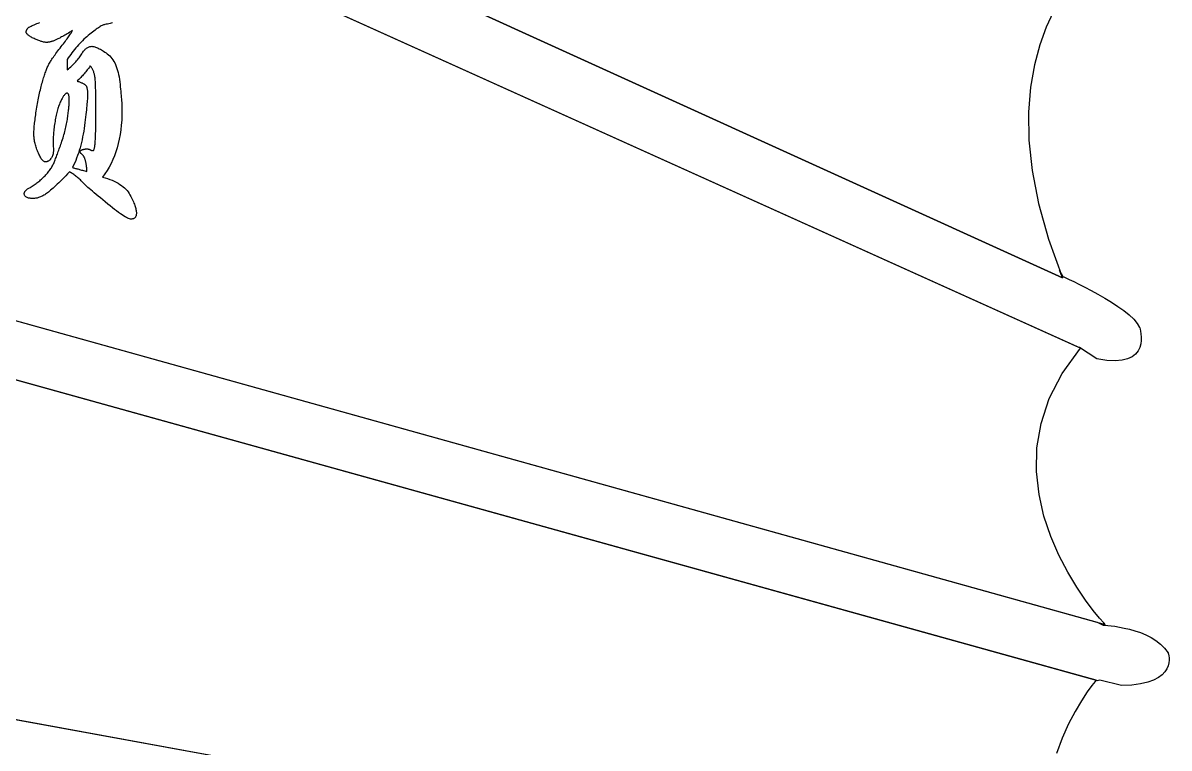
# Model space of a CAD drawing. Extents: x -45 to 45, y -91 to 91.
# Drawn here: x -5.53 to 14.34, y -52.34 to -39.77 of the extents above; entities that cross this region are included whole.
import ezdxf

# ---------------------------------------------------------------- set-up
doc = ezdxf.new("R2010")
doc.units = 0
doc.layers.get('0').update_dxf_attribs({"linetype": 'CONTINUOUS'})

msp = doc.modelspace()

# ---------------------------------------------------------------- linework, layer by layer
for points in [[(12.8365, -38.8826), (12.8365, -38.8826), (12.816, -38.9015), (12.7597, -38.9589), (12.6752, -39.0553), (12.5703, -39.1917), (12.4524, -39.3684), (12.3294, -39.5866), (12.2086, -39.8466), (12.0981, -40.1494), (12.0051, -40.4953), (11.9374, -40.8853), (11.9027, -41.32), (11.9088, -41.8003), (11.9629, -42.3265), (12.073, -42.8997), (12.2466, -43.5204), (12.4916, -44.1894), (-18.1193, -30.27)], [(-18.1193, -30.27), (12.4916, -44.1894), (12.4916, -44.1894), (12.4878, -44.1804), (12.4842, -44.1714), (12.4806, -44.1624), (12.477, -44.1535), (12.4734, -44.1445), (12.4698, -44.1356), (12.4662, -44.1266), (12.4628, -44.1179), (12.4592, -44.1089), (12.4557, -44.1001), (12.4521, -44.0911), (12.4488, -44.0824), (12.4452, -44.0734), (12.4419, -44.0647), (12.4383, -44.0557), (12.435, -44.047), (12.499, -44.1658), (12.499, -44.1658), (12.5121, -44.1716), (12.5496, -44.1887), (12.6081, -44.2159), (12.6846, -44.2525), (12.7756, -44.2971), (12.8781, -44.3491), (12.9889, -44.4072), (13.1048, -44.4707), (13.2223, -44.5382), (13.3386, -44.6091), (13.4502, -44.6822), (13.5542, -44.7567), (13.6469, -44.8313), (13.7256, -44.9053), (13.7868, -44.9776), (13.8275, -45.0473), (13.8275, -45.0473), (13.83, -45.0556), (13.8363, -45.0789), (13.844, -45.1148), (13.8512, -45.1609), (13.8553, -45.2144), (13.8545, -45.2732), (13.8463, -45.3345), (13.8289, -45.3959), (13.7996, -45.4546), (13.7566, -45.5087), (13.6975, -45.5553), (13.6203, -45.5922), (13.5225, -45.6166), (13.4023, -45.6261), (13.2573, -45.6182), (13.0854, -45.5907), (12.7862, -45.3975), (12.7746, -45.3974), (-17.8851, -31.5609)], [(-18.2445, -41.4212), (13.2311, -50.194), (13.2311, -50.194), (13.2048, -50.1656), (13.1329, -50.0834), (13.0249, -49.951), (12.8908, -49.7725), (12.7401, -49.5513), (12.5829, -49.2915), (12.4288, -48.9969), (12.2878, -48.6714), (12.1693, -48.3184), (12.0835, -47.9422), (12.0399, -47.5464), (12.0486, -47.1351), (12.119, -46.7117), (12.2612, -46.2804), (12.4848, -45.8448), (12.7999, -45.4088), (-17.8851, -31.5609)], [(-4.151, -42.4413), (-4.151, -42.4413), (-4.1064, -42.4541), (-4.0639, -42.4678), (-4.0233, -42.4824), (-3.9847, -42.4979), (-3.948, -42.5141), (-3.9134, -42.5313), (-3.8807, -42.5494), (-3.8501, -42.5684), (-3.8213, -42.5881), (-3.7946, -42.6087), (-3.7697, -42.6302), (-3.747, -42.6526), (-3.7261, -42.6757), (-3.7073, -42.6998), (-3.6904, -42.7248), (-3.6755, -42.7507), (-3.6755, -42.7507), (-3.6618, -42.7763), (-3.6491, -42.8013), (-3.6373, -42.8254), (-3.6265, -42.8489), (-3.6164, -42.8713), (-3.6073, -42.8931), (-3.599, -42.9139), (-3.5917, -42.9341), (-3.585, -42.9532), (-3.5794, -42.9717), (-3.5745, -42.9892), (-3.5707, -43.0061), (-3.5676, -43.022), (-3.5654, -43.0372), (-3.5641, -43.0515), (-3.5638, -43.0652), (-3.5638, -43.0652), (-3.5641, -43.0778), (-3.5651, -43.0897), (-3.5668, -43.1007), (-3.5693, -43.1111), (-3.5724, -43.1204), (-3.5763, -43.129), (-3.581, -43.1367), (-3.5864, -43.1438), (-3.5924, -43.1498), (-3.5991, -43.1552), (-3.6066, -43.1597), (-3.6148, -43.1635), (-3.6236, -43.1663), (-3.6332, -43.1684), (-3.6436, -43.1696), (-3.6547, -43.1701), (-3.6547, -43.1701), (-3.6669, -43.1689), (-3.6814, -43.1654), (-3.698, -43.1596), (-3.7168, -43.1515), (-3.7374, -43.141), (-3.7603, -43.1283), (-3.7853, -43.1133), (-3.8125, -43.096), (-3.8415, -43.0762), (-3.8728, -43.0542), (-3.906, -43.0299), (-3.9415, -43.0034), (-3.9789, -42.9744), (-4.0186, -42.9432), (-4.0603, -42.9096), (-4.1042, -42.8739), (-4.1042, -42.8739), (-4.1475, -42.8378), (-4.1885, -42.8037), (-4.2269, -42.7716), (-4.2629, -42.7416), (-4.2961, -42.7134), (-4.3269, -42.6873), (-4.3551, -42.6632), (-4.3809, -42.6411), (-4.4038, -42.6209), (-4.4244, -42.6027), (-4.4423, -42.5865), (-4.4578, -42.5724), (-4.4705, -42.5602), (-4.4809, -42.5501), (-4.4887, -42.5419), (-4.494, -42.5357), (-4.494, -42.5357), (-4.5075, -42.5207), (-4.5213, -42.5063), (-4.5351, -42.4923), (-4.5491, -42.479), (-4.563, -42.4658), (-4.5771, -42.4532), (-4.5912, -42.441), (-4.6056, -42.4295), (-4.6198, -42.4181), (-4.6342, -42.4073), (-4.6487, -42.3969), (-4.6634, -42.3872), (-4.678, -42.3776), (-4.6927, -42.3687), (-4.7076, -42.3601), (-4.7226, -42.3522), (-4.7226, -42.3522), (-4.7563, -42.3873), (-4.789, -42.421), (-4.8205, -42.453), (-4.8508, -42.4836), (-4.8799, -42.5125), (-4.9078, -42.5399), (-4.9345, -42.5657), (-4.9603, -42.59), (-4.9846, -42.6125), (-5.0079, -42.6336), (-5.0299, -42.653), (-5.0509, -42.671), (-5.0706, -42.6873), (-5.0892, -42.7021), (-5.1066, -42.7153), (-5.1228, -42.7271), (-5.1228, -42.7271), (-5.1381, -42.7374), (-5.1536, -42.7473), (-5.1687, -42.7563), (-5.184, -42.7649), (-5.199, -42.7725), (-5.214, -42.7797), (-5.2287, -42.786), (-5.2435, -42.7919), (-5.2579, -42.7968), (-5.2724, -42.8013), (-5.2866, -42.8049), (-5.3009, -42.8081), (-5.3149, -42.8103), (-5.329, -42.8121), (-5.3428, -42.8131), (-5.3566, -42.8136), (-5.3566, -42.8136), (-5.3747, -42.8131), (-5.3918, -42.8122), (-5.4077, -42.8104), (-5.4224, -42.8083), (-5.4359, -42.8053), (-5.4483, -42.8017), (-5.4594, -42.7974), (-5.4696, -42.7926), (-5.4783, -42.7869), (-5.486, -42.7807), (-5.4924, -42.7738), (-5.4978, -42.7663), (-5.5019, -42.7579), (-5.5049, -42.7492), (-5.5067, -42.7396), (-5.5073, -42.7297), (-5.5073, -42.7297), (-5.5068, -42.7231), (-5.5058, -42.7165), (-5.504, -42.71), (-5.5017, -42.7037), (-5.4984, -42.6973), (-5.4947, -42.691), (-5.4902, -42.6847), (-5.4852, -42.6785), (-5.4792, -42.6722), (-5.4727, -42.6661), (-5.4653, -42.6599), (-5.4575, -42.6539), (-5.4488, -42.6478), (-5.4396, -42.6418), (-5.4295, -42.6358), (-5.419, -42.6301), (-5.419, -42.6301), (-5.402, -42.6206), (-5.3852, -42.6108), (-5.3686, -42.6006), (-5.3521, -42.5901), (-5.3356, -42.5791), (-5.3192, -42.5678), (-5.303, -42.5561), (-5.287, -42.5441), (-5.2709, -42.5315), (-5.255, -42.5187), (-5.2391, -42.5054), (-5.2235, -42.4918), (-5.2079, -42.4777), (-5.1924, -42.4634), (-5.177, -42.4486), (-5.1618, -42.4335), (-5.1618, -42.4335), (-5.1466, -42.4179), (-5.1322, -42.4026), (-5.1183, -42.3872), (-5.1051, -42.3719), (-5.0922, -42.3566), (-5.0802, -42.3413), (-5.0685, -42.326), (-5.0577, -42.3109), (-5.0472, -42.2956), (-5.0373, -42.2804), (-5.028, -42.2651), (-5.0194, -42.2501), (-5.0111, -42.2348), (-5.0036, -42.2198), (-4.9966, -42.2047), (-4.9903, -42.1897), (-4.9903, -42.1897), (-4.9838, -42.1741), (-4.9773, -42.1578), (-4.9705, -42.1407), (-4.9637, -42.1229), (-4.9564, -42.1041), (-4.9491, -42.0846), (-4.9414, -42.0643), (-4.9337, -42.0434), (-4.9255, -42.0214), (-4.9173, -41.9988), (-4.9087, -41.9752), (-4.9001, -41.9511), (-4.891, -41.926), (-4.8819, -41.9002), (-4.8724, -41.8736), (-4.863, -41.8463), (-4.863, -41.8463), (-4.8533, -41.8184), (-4.8442, -41.7908), (-4.8353, -41.7632), (-4.827, -41.7359), (-4.8189, -41.7086), (-4.8113, -41.6816), (-4.804, -41.6547), (-4.7973, -41.628), (-4.7907, -41.6013), (-4.7846, -41.5747), (-4.7789, -41.5483), (-4.7737, -41.5222), (-4.7687, -41.4961), (-4.7642, -41.4702), (-4.76, -41.4444), (-4.7564, -41.4189), (-4.7564, -41.4189), (-4.7528, -41.3936), (-4.7496, -41.3692), (-4.7465, -41.3455), (-4.7438, -41.3227), (-4.7412, -41.3006), (-4.7389, -41.2794), (-4.7367, -41.2589), (-4.7349, -41.2392), (-4.7331, -41.2202), (-4.7317, -41.202), (-4.7304, -41.1846), (-4.7295, -41.1681), (-4.7287, -41.1522), (-4.7282, -41.1372), (-4.7278, -41.123), (-4.7278, -41.1096), (-4.7278, -41.1096), (-4.7279, -41.0949), (-4.7284, -41.0813), (-4.7291, -41.0685), (-4.7302, -41.0568), (-4.7315, -41.0458), (-4.7332, -41.036), (-4.7351, -41.027), (-4.7375, -41.0191), (-4.74, -41.0119), (-4.7429, -41.0058), (-4.746, -41.0006), (-4.7497, -40.9965), (-4.7534, -40.9931), (-4.7575, -40.9908), (-4.7619, -40.9894), (-4.7668, -40.989), (-4.7668, -40.989), (-4.7716, -40.9894), (-4.7768, -40.9908), (-4.7821, -40.9931), (-4.7876, -40.9965), (-4.7932, -41.0006), (-4.7992, -41.0058), (-4.8052, -41.0119), (-4.8116, -41.0191), (-4.8179, -41.027), (-4.8245, -41.036), (-4.8313, -41.0458), (-4.8383, -41.0568), (-4.8454, -41.0685), (-4.8529, -41.0813), (-4.8604, -41.0949), (-4.8682, -41.1096), (-4.8682, -41.1096), (-4.8757, -41.1249), (-4.8832, -41.1412), (-4.8905, -41.1582), (-4.8978, -41.176), (-4.9046, -41.1945), (-4.9114, -41.214), (-4.918, -41.2341), (-4.9246, -41.2551), (-4.9307, -41.2767), (-4.9368, -41.2992), (-4.9426, -41.3223), (-4.9485, -41.3464), (-4.9539, -41.3712), (-4.9593, -41.3968), (-4.9644, -41.4231), (-4.9695, -41.4504), (-4.9695, -41.4504), (-4.9741, -41.4777), (-4.9785, -41.5049), (-4.9826, -41.5319), (-4.9864, -41.5588), (-4.9898, -41.5853), (-4.993, -41.6117), (-4.9959, -41.6379), (-4.9987, -41.664), (-5.0009, -41.6896), (-5.0029, -41.7152), (-5.0045, -41.7405), (-5.0059, -41.7658), (-5.0069, -41.7907), (-5.0077, -41.8155), (-5.0082, -41.8401), (-5.0085, -41.8646), (-5.0033, -41.9904), (-5.0033, -41.9904), (-5.0034, -41.9994), (-5.0039, -42.0084), (-5.0046, -42.0171), (-5.0058, -42.026), (-5.0071, -42.0345), (-5.009, -42.0431), (-5.011, -42.0514), (-5.0136, -42.0598), (-5.0162, -42.0678), (-5.0193, -42.0759), (-5.0227, -42.0837), (-5.0265, -42.0916), (-5.0305, -42.0991), (-5.0349, -42.1068), (-5.0396, -42.1141), (-5.0448, -42.1215), (-5.0448, -42.1215), (-5.0499, -42.1284), (-5.0553, -42.135), (-5.0608, -42.141), (-5.0665, -42.1467), (-5.0722, -42.1518), (-5.078, -42.1566), (-5.084, -42.1608), (-5.0902, -42.1647), (-5.0964, -42.168), (-5.1027, -42.171), (-5.1092, -42.1734), (-5.1159, -42.1755), (-5.1225, -42.177), (-5.1294, -42.1782), (-5.1364, -42.1789), (-5.1436, -42.1792), (-5.1436, -42.1792), (-5.1507, -42.1784), (-5.1579, -42.1763), (-5.1653, -42.1728), (-5.1728, -42.1682), (-5.1803, -42.162), (-5.1881, -42.1547), (-5.1959, -42.1458), (-5.2039, -42.1358), (-5.2118, -42.1242), (-5.2199, -42.1115), (-5.2281, -42.0972), (-5.2365, -42.0818), (-5.2449, -42.0648), (-5.2534, -42.0467), (-5.2621, -42.027), (-5.2709, -42.0062), (-5.2709, -42.0062), (-5.2793, -41.9846), (-5.2873, -41.9635), (-5.2946, -41.9426), (-5.3015, -41.9221), (-5.3078, -41.9018), (-5.3135, -41.8819), (-5.3187, -41.8622), (-5.3235, -41.8429), (-5.3275, -41.8238), (-5.3311, -41.8051), (-5.3341, -41.7866), (-5.3366, -41.7687), (-5.3384, -41.7508), (-5.3399, -41.7333), (-5.3408, -41.7161), (-5.3411, -41.6994), (-5.3411, -41.6994), (-5.3408, -41.682), (-5.3403, -41.6637), (-5.3395, -41.6444), (-5.3384, -41.6241), (-5.3368, -41.6026), (-5.3351, -41.5802), (-5.3329, -41.5567), (-5.3306, -41.5322), (-5.3277, -41.5066), (-5.3246, -41.48), (-5.3212, -41.4523), (-5.3176, -41.4236), (-5.3135, -41.3938), (-5.3091, -41.363), (-5.3044, -41.3311), (-5.2995, -41.2983), (-5.2995, -41.2983), (-5.2941, -41.265), (-5.2887, -41.2323), (-5.2831, -41.1999), (-5.2776, -41.1681), (-5.2717, -41.1366), (-5.2659, -41.1057), (-5.2599, -41.0752), (-5.2539, -41.0453), (-5.2476, -41.0156), (-5.2413, -40.9865), (-5.2347, -40.9577), (-5.2282, -40.9295), (-5.2214, -40.9016), (-5.2147, -40.8743), (-5.2076, -40.8474), (-5.2007, -40.8212), (-5.2007, -40.8212), (-5.1935, -40.7953), (-5.1863, -40.7702), (-5.1791, -40.7458), (-5.1719, -40.7223), (-5.1647, -40.6994), (-5.1575, -40.6773), (-5.1503, -40.656), (-5.1434, -40.6356), (-5.1362, -40.6157), (-5.129, -40.5968), (-5.1218, -40.5785), (-5.1149, -40.5611), (-5.1077, -40.5443), (-5.1005, -40.5284), (-5.0933, -40.5131), (-5.0864, -40.4988), (-5.0864, -40.4988), (-5.0787, -40.4842), (-5.0703, -40.4691), (-5.0611, -40.453), (-5.0512, -40.4365), (-5.0403, -40.4191), (-5.0288, -40.4011), (-5.0163, -40.3823), (-5.0032, -40.363), (-4.989, -40.3427), (-4.9742, -40.3219), (-4.9584, -40.3001), (-4.9421, -40.2779), (-4.9247, -40.2548), (-4.9067, -40.2311), (-4.8878, -40.2066), (-4.8682, -40.1816), (-4.8682, -40.1816), (-4.8484, -40.1564), (-4.8297, -40.1324), (-4.8119, -40.1093), (-4.7953, -40.0874), (-4.7794, -40.0663), (-4.7647, -40.0464), (-4.7509, -40.0275), (-4.7382, -40.0098), (-4.7262, -39.9928), (-4.7153, -39.977), (-4.7053, -39.9621), (-4.6965, -39.9485), (-4.6885, -39.9356), (-4.6816, -39.9239), (-4.6756, -39.9132), (-4.6707, -39.9037), (-4.6707, -39.9037), (-4.6948, -39.9184), (-4.7183, -39.9325), (-4.7409, -39.946), (-4.7628, -39.959), (-4.7837, -39.9713), (-4.804, -39.983), (-4.8233, -39.9941), (-4.8421, -40.0046), (-4.8597, -40.0142), (-4.8767, -40.0235), (-4.8928, -40.0321), (-4.9083, -40.0402), (-4.9228, -40.0474), (-4.9366, -40.0543), (-4.9495, -40.0605), (-4.9617, -40.0662), (-4.9617, -40.0662), (-4.9731, -40.0712), (-4.9845, -40.0759), (-4.9957, -40.0803), (-5.0069, -40.0845), (-5.0176, -40.0882), (-5.0283, -40.0917), (-5.0388, -40.0948), (-5.0493, -40.0977), (-5.0593, -40.1), (-5.0693, -40.1022), (-5.079, -40.1039), (-5.0888, -40.1055), (-5.0981, -40.1066), (-5.1074, -40.1074), (-5.1164, -40.1079), (-5.1254, -40.1082), (-5.1254, -40.1082), (-5.1343, -40.1079), (-5.1439, -40.1071), (-5.154, -40.1058), (-5.1648, -40.104), (-5.1759, -40.1016), (-5.1877, -40.0988), (-5.2, -40.0955), (-5.213, -40.0917), (-5.2262, -40.0872), (-5.2403, -40.0824), (-5.2547, -40.077), (-5.27, -40.0712), (-5.2856, -40.0647), (-5.3018, -40.0578), (-5.3185, -40.0504), (-5.3359, -40.0426), (-5.3359, -40.0426), (-5.3527, -40.0344), (-5.3686, -40.0263), (-5.3833, -40.0184), (-5.397, -40.0107), (-5.4094, -40.003), (-5.4208, -39.9955), (-5.431, -39.9882), (-5.4403, -39.981), (-5.4483, -39.9738), (-5.4552, -39.9667), (-5.461, -39.9598), (-5.4658, -39.9531), (-5.4694, -39.9464), (-5.4719, -39.9399), (-5.4733, -39.9335), (-5.4736, -39.9273), (-5.4736, -39.9273), (-5.4729, -39.921), (-5.4721, -39.915), (-5.471, -39.9091), (-5.4696, -39.9034), (-5.4677, -39.8977), (-5.4656, -39.8923), (-5.4631, -39.8871), (-5.4605, -39.882), (-5.4573, -39.8769), (-5.4539, -39.8721), (-5.4502, -39.8673), (-5.4462, -39.8628), (-5.4417, -39.8583), (-5.437, -39.8541), (-5.432, -39.8499), (-5.4268, -39.846), (-5.4268, -39.846), (-5.4201, -39.8415), (-5.4113, -39.8366), (-5.4003, -39.8309), (-5.3873, -39.8247), (-5.372, -39.8176), (-5.3547, -39.8101), (-5.3352, -39.8017), (-5.3137, -39.7929), (-5.2898, -39.783), (-5.2638, -39.7727), (-5.2357, -39.7616)], [(-3.9798, -39.7681), (-3.9988, -39.7741), (-4.0189, -39.7799), (-4.0399, -39.7851), (-4.062, -39.79), (-4.0851, -39.7945), (-4.1094, -39.7988), (-4.1094, -39.7988), (-4.1201, -39.8012), (-4.132, -39.8051), (-4.1447, -39.8101), (-4.1585, -39.8164), (-4.1731, -39.8239), (-4.1888, -39.8326), (-4.2054, -39.8425), (-4.223, -39.8538), (-4.2414, -39.8661), (-4.2609, -39.8798), (-4.2812, -39.8946), (-4.3027, -39.9108), (-4.325, -39.9281), (-4.3483, -39.9467), (-4.3725, -39.9665), (-4.3978, -39.9876), (-4.3978, -39.9876), (-4.4232, -40.0093), (-4.4483, -40.0318), (-4.473, -40.0549), (-4.4975, -40.0786), (-4.5215, -40.1026), (-4.5453, -40.1275), (-4.5688, -40.1528), (-4.592, -40.1789), (-4.6146, -40.2053), (-4.637, -40.2323), (-4.659, -40.2599), (-4.6808, -40.2883), (-4.702, -40.317), (-4.7231, -40.3464), (-4.7437, -40.3764), (-4.7642, -40.407), (-4.7642, -40.5853), (-4.7642, -40.5853), (-4.743, -40.5669), (-4.7226, -40.5487), (-4.703, -40.5307), (-4.6841, -40.5128), (-4.6658, -40.4949), (-4.6482, -40.4772), (-4.6314, -40.4597), (-4.6154, -40.4424), (-4.5999, -40.425), (-4.5852, -40.4078), (-4.5713, -40.3907), (-4.5581, -40.3739), (-4.5455, -40.357), (-4.5336, -40.3403), (-4.5225, -40.3238), (-4.5122, -40.3074), (-4.5122, -40.3074), (-4.5019, -40.2913), (-4.4917, -40.2765), (-4.4813, -40.2627), (-4.471, -40.25), (-4.4603, -40.2381), (-4.4498, -40.2273), (-4.439, -40.2175), (-4.4283, -40.209), (-4.4172, -40.2012), (-4.4063, -40.1946), (-4.395, -40.1889), (-4.3839, -40.1844), (-4.3725, -40.1807), (-4.3611, -40.1782), (-4.3495, -40.1767), (-4.3381, -40.1763), (-4.3381, -40.1763), (-4.3259, -40.1767), (-4.3133, -40.1782), (-4.2998, -40.1807), (-4.286, -40.1844), (-4.2713, -40.1889), (-4.256, -40.1946), (-4.2401, -40.2012), (-4.2236, -40.209), (-4.2062, -40.2175), (-4.1884, -40.2273), (-4.1698, -40.2381), (-4.1508, -40.25), (-4.131, -40.2627), (-4.1106, -40.2765), (-4.0895, -40.2913), (-4.0679, -40.3074), (-4.0679, -40.3074), (-4.0462, -40.3245), (-4.0258, -40.3435), (-4.0063, -40.3642), (-3.988, -40.3868), (-3.9706, -40.4108), (-3.9546, -40.4369), (-3.9394, -40.4645), (-3.9255, -40.4941), (-3.9124, -40.5251), (-3.9006, -40.5581), (-3.8898, -40.5927), (-3.8802, -40.6293), (-3.8715, -40.6674), (-3.864, -40.7073), (-3.8574, -40.7489), (-3.8522, -40.7924), (-3.8522, -40.7924), (-3.8473, -40.8356), (-3.8429, -40.8772), (-3.8388, -40.9171), (-3.8351, -40.9553), (-3.8314, -40.9916), (-3.8283, -41.0263), (-3.8254, -41.0593), (-3.8229, -41.0905), (-3.8205, -41.1199), (-3.8186, -41.1476), (-3.8169, -41.1735), (-3.8156, -41.1978), (-3.8145, -41.2203), (-3.8138, -41.241), (-3.8133, -41.26), (-3.8132, -41.2774), (-3.8132, -41.2774), (-3.8144, -41.3672), (-3.8184, -41.4548), (-3.8249, -41.5402), (-3.8342, -41.6233), (-3.846, -41.704), (-3.8605, -41.7825), (-3.8777, -41.8587), (-3.8976, -41.9327), (-3.9199, -42.0042), (-3.945, -42.0735), (-3.9727, -42.1404), (-4.0031, -42.2052), (-4.036, -42.2676), (-4.0717, -42.3277), (-4.11, -42.3856), (-4.151, -42.4413)], [(-4.4212, -42.347), (-4.4212, -42.347), (-4.4212, -42.3375), (-4.4215, -42.3281), (-4.4218, -42.3185), (-4.4224, -42.3088), (-4.423, -42.2987), (-4.424, -42.2887), (-4.4251, -42.2785), (-4.4264, -42.2682), (-4.4277, -42.2575), (-4.4293, -42.2468), (-4.431, -42.2358), (-4.4329, -42.2249), (-4.4349, -42.2136), (-4.4371, -42.2023), (-4.4394, -42.1907), (-4.442, -42.1792), (-4.442, -42.1792), (-4.4446, -42.1675), (-4.4474, -42.1565), (-4.4503, -42.1458), (-4.4534, -42.1359), (-4.4566, -42.1262), (-4.46, -42.1172), (-4.4636, -42.1085), (-4.4673, -42.1005), (-4.471, -42.0927), (-4.4749, -42.0857), (-4.479, -42.0789), (-4.4833, -42.0729), (-4.4877, -42.0671), (-4.4922, -42.062), (-4.4969, -42.0573), (-4.5018, -42.0533), (-4.5018, -42.0533), (-4.5064, -42.0493), (-4.5108, -42.0455), (-4.5149, -42.0418), (-4.5187, -42.0382), (-4.5221, -42.0346), (-4.5253, -42.0311), (-4.5282, -42.0277), (-4.531, -42.0244), (-4.5332, -42.0211), (-4.5352, -42.0179), (-4.5368, -42.0149), (-4.5382, -42.012), (-4.5392, -42.009), (-4.54, -42.0062), (-4.5405, -42.0035), (-4.5408, -42.0009), (-4.5408, -42.0009), (-4.5405, -41.9982), (-4.54, -41.9957), (-4.539, -41.9932), (-4.5379, -41.9908), (-4.5363, -41.9884), (-4.5344, -41.9861), (-4.5322, -41.9839), (-4.5297, -41.9818), (-4.5266, -41.9797), (-4.5234, -41.9776), (-4.5197, -41.9756), (-4.5158, -41.9738), (-4.5114, -41.9719), (-4.5068, -41.9701), (-4.5018, -41.9683), (-4.4966, -41.9668), (-4.4966, -41.9668), (-4.491, -41.9651), (-4.4856, -41.9636), (-4.4804, -41.9621), (-4.4754, -41.9609), (-4.4703, -41.9597), (-4.4655, -41.9586), (-4.4607, -41.9577), (-4.4562, -41.9569), (-4.4516, -41.956), (-4.4472, -41.9554), (-4.443, -41.9548), (-4.439, -41.9544), (-4.4349, -41.954), (-4.431, -41.9538), (-4.4273, -41.9537), (-4.4238, -41.9537), (-4.4238, -41.9537), (-4.42, -41.9537), (-4.4164, -41.9538), (-4.4127, -41.9541), (-4.4091, -41.9546), (-4.4052, -41.9551), (-4.4015, -41.9558), (-4.3976, -41.9566), (-4.3939, -41.9576), (-4.3898, -41.9585), (-4.3859, -41.9597), (-4.3819, -41.961), (-4.378, -41.9625), (-4.3738, -41.964), (-4.3697, -41.9656), (-4.3655, -41.9674), (-4.3615, -41.9695), (-4.3615, -41.9695), (-4.3572, -41.9713), (-4.3533, -41.9731), (-4.3494, -41.9746), (-4.3459, -41.9762), (-4.3425, -41.9775), (-4.3393, -41.9789), (-4.3362, -41.98), (-4.3335, -41.9812), (-4.3307, -41.982), (-4.3283, -41.9829), (-4.3259, -41.9835), (-4.3239, -41.9841), (-4.3219, -41.9844), (-4.3202, -41.9849), (-4.3186, -41.985), (-4.3173, -41.9852), (-4.3173, -41.9852), (-4.3134, -41.9844), (-4.3098, -41.9823), (-4.3062, -41.9788), (-4.3029, -41.9742), (-4.2996, -41.968), (-4.2966, -41.9607), (-4.2938, -41.9518), (-4.2912, -41.9418), (-4.2886, -41.9302), (-4.2863, -41.9175), (-4.2841, -41.9032), (-4.2821, -41.8878), (-4.2802, -41.8708), (-4.2785, -41.8527), (-4.2769, -41.833), (-4.2757, -41.8122), (-4.2757, -41.8122), (-4.2743, -41.7894), (-4.2731, -41.7651), (-4.272, -41.739), (-4.2711, -41.7111), (-4.2701, -41.6813), (-4.2692, -41.6498), (-4.2684, -41.6165), (-4.2678, -41.5814), (-4.2671, -41.5442), (-4.2666, -41.5055), (-4.2662, -41.465), (-4.2659, -41.4227), (-4.2656, -41.3785), (-4.2654, -41.3326), (-4.2653, -41.2849), (-4.2653, -41.2354), (-4.2653, -41.2354), (-4.2653, -41.1859), (-4.2654, -41.1387), (-4.2657, -41.0936), (-4.2663, -41.0508), (-4.2669, -41.01), (-4.2677, -40.9715), (-4.2686, -40.9351), (-4.2698, -40.9011), (-4.2709, -40.869), (-4.2722, -40.8392), (-4.2737, -40.8114), (-4.2754, -40.786), (-4.2771, -40.7626), (-4.279, -40.7415), (-4.2811, -40.7225), (-4.2835, -40.7059), (-4.2835, -40.7059), (-4.2858, -40.6903), (-4.2886, -40.6753), (-4.2917, -40.6607), (-4.2952, -40.6468), (-4.2989, -40.6331), (-4.3032, -40.6202), (-4.3076, -40.6076), (-4.3126, -40.5957), (-4.3177, -40.584), (-4.3233, -40.5731), (-4.3292, -40.5624), (-4.3356, -40.5525), (-4.3421, -40.5428), (-4.3491, -40.5338), (-4.3564, -40.5251), (-4.3641, -40.5171), (-4.3641, -40.5171), (-4.3764, -40.5346), (-4.3891, -40.552), (-4.402, -40.5692), (-4.4153, -40.5865), (-4.4287, -40.6033), (-4.4424, -40.6201), (-4.4563, -40.6367), (-4.4706, -40.6534), (-4.4849, -40.6696), (-4.4995, -40.6858), (-4.5144, -40.7017), (-4.5296, -40.7176), (-4.5449, -40.7332), (-4.5606, -40.7487), (-4.5764, -40.764), (-4.5927, -40.7793), (-4.5927, -40.7793), (-4.578, -40.7838), (-4.564, -40.7883), (-4.5508, -40.7928), (-4.5383, -40.7976), (-4.5264, -40.8021), (-4.5153, -40.8066), (-4.5048, -40.8111), (-4.4952, -40.8159), (-4.486, -40.8204), (-4.4776, -40.8249), (-4.4699, -40.8294), (-4.463, -40.8342), (-4.4567, -40.8387), (-4.4511, -40.8434), (-4.4462, -40.8479), (-4.442, -40.8527), (-4.442, -40.8527), (-4.4381, -40.8575), (-4.4346, -40.8631), (-4.4312, -40.8694), (-4.4283, -40.8764), (-4.4254, -40.8839), (-4.4229, -40.8922), (-4.4206, -40.9012), (-4.4186, -40.9109), (-4.4167, -40.9211), (-4.4151, -40.9321), (-4.4137, -40.9438), (-4.4127, -40.9562), (-4.4117, -40.9692), (-4.4112, -40.983), (-4.4108, -40.9974), (-4.4108, -41.0126), (-4.4108, -41.0126), (-4.4109, -41.0289), (-4.4115, -41.0477), (-4.4124, -41.0687), (-4.4139, -41.0921), (-4.4156, -41.1175), (-4.4179, -41.1454), (-4.4206, -41.1754), (-4.4238, -41.2078), (-4.4271, -41.2423), (-4.431, -41.2792), (-4.4352, -41.3182), (-4.44, -41.3596), (-4.4449, -41.4031), (-4.4505, -41.449), (-4.4563, -41.497), (-4.4628, -41.5474), (-4.4628, -41.5474), (-4.4696, -41.5984), (-4.4773, -41.6488), (-4.4857, -41.6983), (-4.4951, -41.7473), (-4.5052, -41.7954), (-4.5162, -41.843), (-4.5279, -41.8898), (-4.5406, -41.936), (-4.5539, -41.9812), (-4.5681, -42.0259), (-4.5831, -42.0697), (-4.5991, -42.113), (-4.6157, -42.1554), (-4.6332, -42.1973), (-4.6515, -42.2383), (-4.6707, -42.2788), (-4.6707, -42.2788), (-4.6593, -42.2814), (-4.6473, -42.2844), (-4.6347, -42.2874), (-4.6218, -42.2908), (-4.6082, -42.2943), (-4.5941, -42.298), (-4.5794, -42.3019), (-4.5641, -42.3062), (-4.5482, -42.3105), (-4.5317, -42.3151), (-4.5146, -42.3198), (-4.4971, -42.3249), (-4.4788, -42.33), (-4.4602, -42.3355), (-4.441, -42.3411), (-4.4212, -42.347)], [(-18.2445, -41.4212), (13.0915, -50.1551)], [(-18.1062, -42.4976), (13.0748, -51.1596)], [(13.0915, -50.1551), (13.1965, -50.2071), (13.1965, -50.2071), (13.2059, -50.2075), (13.2331, -50.2091), (13.2759, -50.2125), (13.3324, -50.2185), (13.4002, -50.2273), (13.4776, -50.2397), (13.5624, -50.2563), (13.6527, -50.2778), (13.746, -50.3043), (13.8407, -50.337), (13.9345, -50.3759), (14.0256, -50.4221), (14.1115, -50.4757), (14.1906, -50.5377), (14.2606, -50.6084), (14.3196, -50.6887), (14.3196, -50.6887), (14.3217, -50.6948), (14.3268, -50.7122), (14.3326, -50.7392), (14.3372, -50.7745), (14.3382, -50.8161), (14.3338, -50.8628), (14.3216, -50.9129), (14.2997, -50.9648), (14.2656, -51.0168), (14.2176, -51.0675), (14.1533, -51.1152), (14.0708, -51.1586), (13.9676, -51.1958), (13.8421, -51.2254), (13.6917, -51.2456), (13.5147, -51.2552), (13.1403, -51.1608), (13.0935, -51.1703), (13.0684, -51.1673), (13.0684, -51.1673), (13.069, -51.1663), (13.0697, -51.1654), (13.0703, -51.1645), (13.071, -51.1639), (13.0714, -51.1632), (13.072, -51.1626), (13.0725, -51.162), (13.0731, -51.1616), (13.0734, -51.161), (13.0737, -51.1606), (13.074, -51.1603), (13.0743, -51.16), (13.0743, -51.1597), (13.0746, -51.1596), (13.0746, -51.1596), (13.0748, -51.1596), (-18.0931, -42.5012)], [(13.0748, -51.1596), (13.0748, -51.1596), (13.0549, -51.1836), (13.0008, -51.2533), (12.92, -51.3651), (12.8204, -51.5157), (12.7095, -51.7011), (12.5953, -51.9182), (12.4854, -52.1631), (12.3877, -52.4326)], [(-0.504, -52.7906), (-7.4371, -51.5221)], [(-0.504, -52.7906), (-7.4135, -51.5264), (-7.1979, -52.6864)]]:
    msp.add_lwpolyline(points)

doc.saveas('drawing.dxf')
